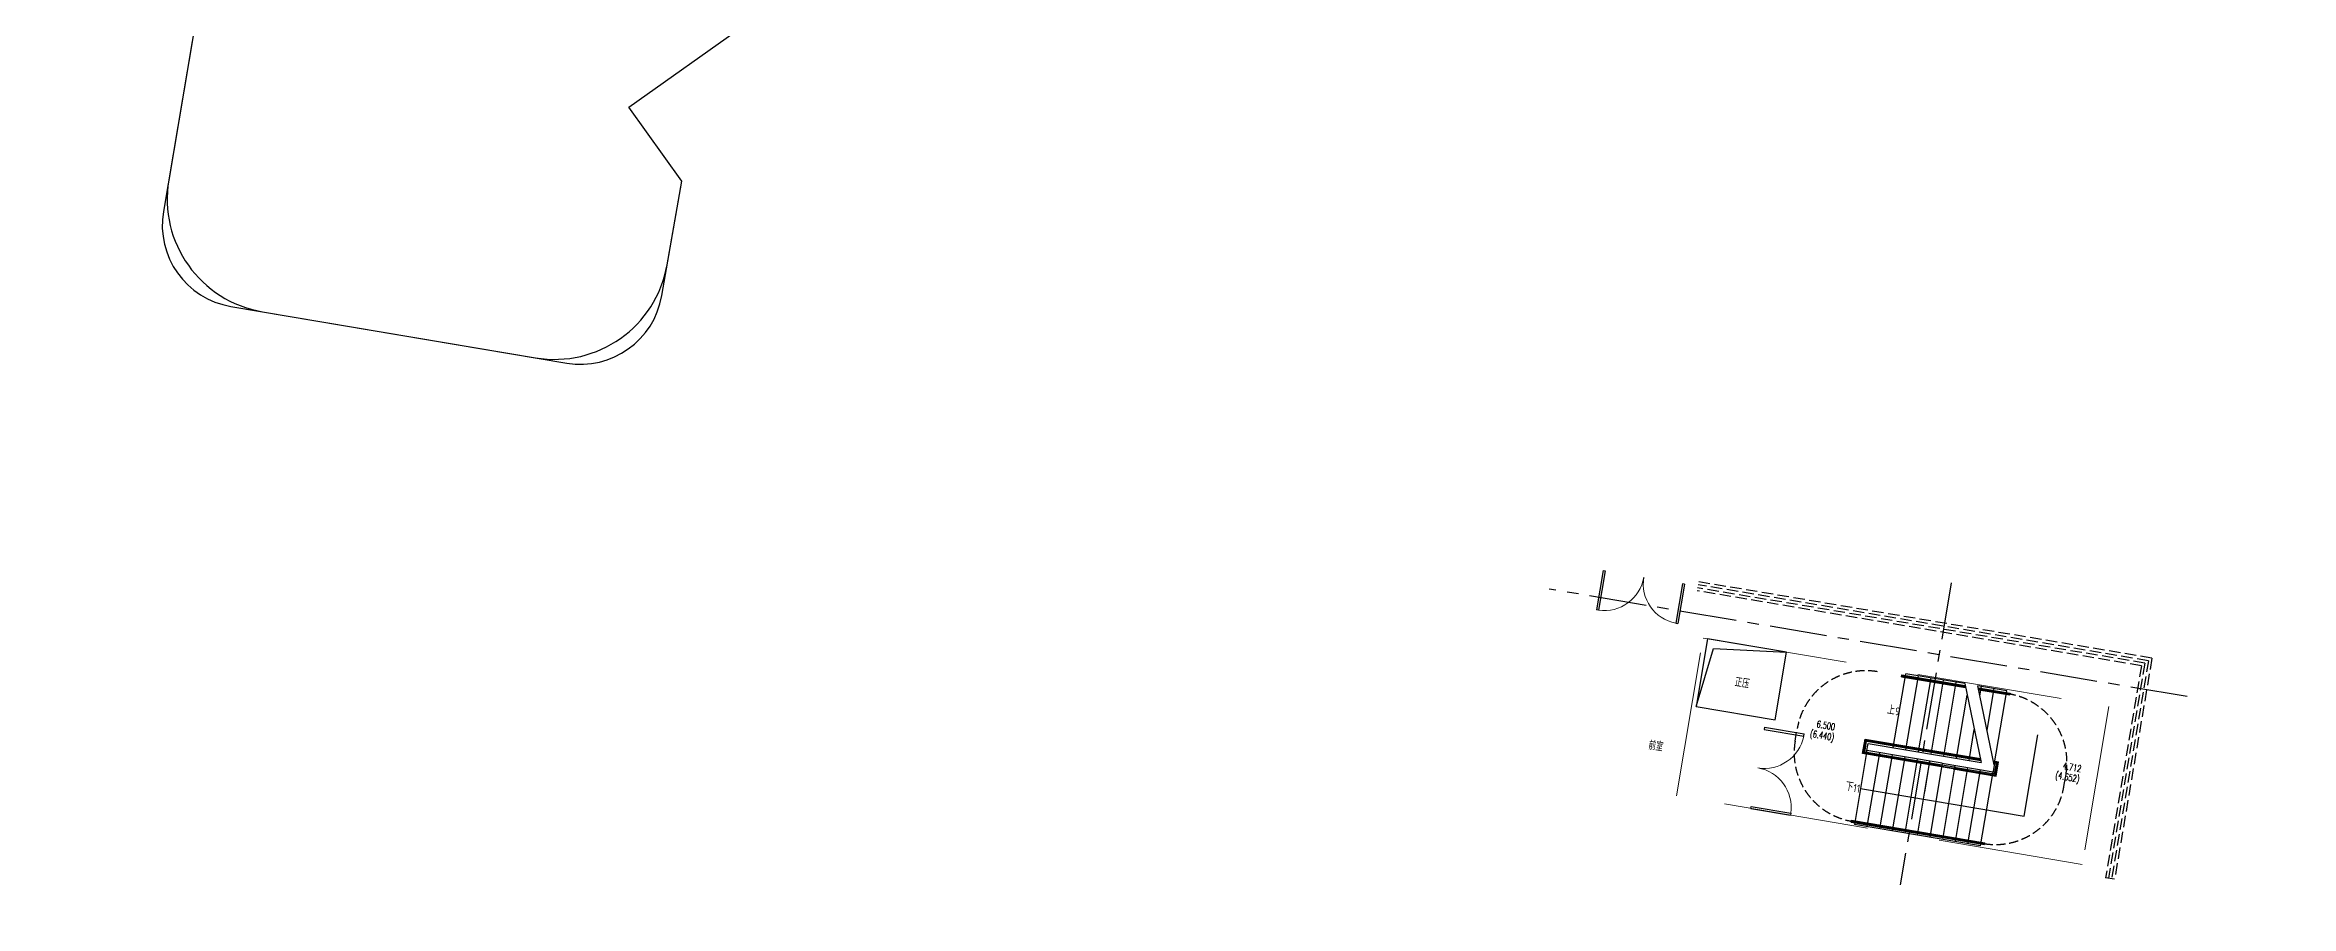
# Model space of a CAD drawing. Extents: x -936 to 12807311, y 101 to 1511157.
# Drawn here: x 12274448 to 12323562, y 1242342 to 1261183 of the extents above; entities that cross this region are included whole.
import ezdxf

# ---------------------------------------------------------------- set-up
doc = ezdxf.new("R2010")
doc.units = 0
doc.header["$LTSCALE"] = 1000
doc.header["$MEASUREMENT"] = 0
for name, pattern in [('PX-ST-F2$0$CENTERX2', [4, 2.5, -0.5, 0.5, -0.5]), ('PX-ST-F2$0$DASH', [0.35, 0.25, -0.1]), ('PX-ST-F2$0$HIDDEN2', [4.7625, 3.175, -1.5875])]:
    doc.linetypes.add(name, pattern=pattern)
for name, color, linetype, lineweight in [('PX-GLAZ-F2$0$PX-GLAZ-F2$0$PX-GLAZ-F2$0$板边线', 36, 'Continuous', 30), ('PX-GLAZ-F2$0$PX-GLAZ-F2$0$板边线', 36, 'Continuous', 30), ('PX-ST-F2$0$A-STRS-HDDN', 5, 'PX-ST-F2$0$HIDDEN2', 15)]:
    doc.layers.add(name, color=color, linetype=linetype, lineweight=lineweight)
for name, color, linetype in [('PX-GLAZ-F2$0$绿化', 3, 'Continuous'), ('PX-ST-F2$0$A-ANNO-TABL', 73, 'Continuous'), ('PX-ST-F2$0$A-DOTE', 14, 'PX-ST-F2$0$CENTERX2'), ('PX-ST-F2$0$A-GLAZ', 4, 'Continuous'), ('PX-ST-F2$0$A-SHFT', 161, 'Continuous'), ('PX-ST-F2$0$A-STRS', 4, 'Continuous'), ('PX-ST-F2$0$DIM_SYMB', 3, 'Continuous'), ('PX-ST-F2$0$PUB_TEXT', 7, 'Continuous'), ('PX-ST-F2$0$WINDOW', 4, 'Continuous'), ('PX-ST-F2$0$建-文字', 4, 'Continuous')]:
    doc.layers.add(name, color=color, linetype=linetype)
doc.styles.add('PX-ST-F2$0$_TCH_DIM', font='SIMPLEX', dxfattribs={"bigfont": 'GBCBIG'})
doc.styles.add('PX-ST-F2$0$Standard', font='gbenor.shx', dxfattribs={"bigfont": 'gbcbig.shx'})
doc.styles.add('PX-ST-F2$0$XD2008', font='xd-hzs.shx', dxfattribs={"width": 0.7, "bigfont": 'xd-hztxt.shx'})

# ---------------------------------------------------------------- blocks, each defined once
blk = doc.blocks.new('PX-ST-F2$0$01-ST-09 F2')
at = {"layer": 'PX-ST-F2$0$A-ANNO-TABL', "linetype": 'PX-ST-F2$0$DASH', "ltscale": 0.8}
for p, q in [((12363089, 1217949), (12363089, 1218229)), ((12369049, 1217949), (12369049, 1218229))]:
    blk.add_line(p, q, dxfattribs=at)
for centre, start, end in [((12364609, 1218229), 89.994, 179.994), ((12367529, 1218229), 0.006, 90.006), ((12364609, 1217949), 180.0011, 270.0011), ((12367529, 1217949), 269.9989, 359.9989)]:
    blk.add_arc(centre, 1520, start, end, dxfattribs=at)
at = {"layer": 'PX-ST-F2$0$A-STRS'}
for p, q in [((12365149, 1219729), (12365149, 1219769)), ((12365149, 1219769), (12366553, 1219769)), ((12365149, 1219729), (12366569, 1219729)), ((12365229, 1218169), (12365229, 1219809)), ((12366537, 1219809), (12365229, 1219809)), ((12365509, 1218169), (12365509, 1219809)), ((12365789, 1218169), (12365789, 1219809)), ((12366069, 1218169), (12366069, 1219809)), ((12366349, 1218169), (12366349, 1219809)), ((12366537, 1219809), (12367177, 1218169)), ((12366629, 1218169), (12366629, 1219573)), ((12367469, 1219809), (12366830, 1219809)), ((12367469, 1218169), (12366830, 1219809)), ((12366845, 1219769), (12367549, 1219769)), ((12366861, 1219729), (12367549, 1219729)), ((12366909, 1219605), (12366909, 1219809)), ((12367189, 1218887), (12367189, 1219809)), ((12367469, 1218169), (12367469, 1219809)), ((12367549, 1219769), (12367549, 1219729)), ((12366909, 1218169), (12366909, 1218855)), ((12364589, 1218249), (12367146, 1218249)), ((12364589, 1217929), (12364589, 1218249)), ((12364629, 1218209), (12367161, 1218209)), ((12364629, 1217969), (12364629, 1218209)), ((12364669, 1218169), (12367177, 1218169)), ((12367438, 1218249), (12367549, 1218249)), ((12367454, 1218209), (12367509, 1218209)), ((12367469, 1218204), (12367469, 1217974)), ((12367509, 1217969), (12367509, 1218209)), ((12367549, 1217929), (12367549, 1218249)), ((12366598, 1217929), (12364589, 1217929)), ((12366614, 1217969), (12364629, 1217969)), ((12364669, 1218009), (12364669, 1216369)), ((12366337, 1218009), (12364669, 1218009)), ((12364949, 1218009), (12364949, 1216369)), ((12365229, 1218009), (12365229, 1216369)), ((12365509, 1218009), (12365509, 1216369)), ((12365789, 1218009), (12365789, 1216369)), ((12366069, 1216369), (12366069, 1218009)), ((12366069, 1217323), (12366069, 1218009)), ((12366337, 1218009), (12367469, 1218009)), ((12366349, 1216369), (12366349, 1218009)), ((12366598, 1217929), (12367549, 1217929)), ((12366614, 1217969), (12367509, 1217969)), ((12366629, 1216369), (12366629, 1218009)), ((12366909, 1216369), (12366909, 1218009)), ((12367189, 1216369), (12367189, 1218009)), ((12367469, 1216369), (12367469, 1218009)), ((12364589, 1216449), (12367549, 1216449)), ((12364589, 1216409), (12364589, 1216449)), ((12364589, 1216409), (12367549, 1216409)), ((12367469, 1216369), (12364669, 1216369)), ((12367549, 1216409), (12367549, 1216449))]:
    blk.add_line(p, q, dxfattribs=at)
at = {"layer": 'PX-ST-F2$0$A-STRS', "linetype": 'PX-ST-F2$0$HIDDEN2'}
for p, q in [((12365149, 1219749), (12366561, 1219749)), ((12366853, 1219749), (12367549, 1219749)), ((12364609, 1218229), (12367153, 1218229)), ((12364609, 1217949), (12364609, 1218229)), ((12367446, 1218229), (12367529, 1218229)), ((12367529, 1217949), (12367529, 1218229)), ((12366313, 1217949), (12364609, 1217949)), ((12366301, 1217949), (12367529, 1217949)), ((12364589, 1216429), (12367549, 1216429))]:
    blk.add_line(p, q, dxfattribs=at)
at = {"layer": 'PX-ST-F2$0$A-STRS', "color": 4}
blk.add_line((12364669, 1217974), (12364669, 1218169), dxfattribs=at)
at = {"layer": 'PX-ST-F2$0$A-STRS-HDDN', "elevation": 0}
blk.add_lwpolyline([(12369729, 1216339), (12360729, 1216339), (12360729, 1219839), (12369729, 1219839)], close=True, dxfattribs=at)
at = {"layer": 'PX-ST-F2$0$DIM_SYMB'}
blk.add_lwpolyline([(12364669, 1217169), (12368299, 1217169), (12368299, 1218973)], dxfattribs=at)
at = {"layer": 'PX-ST-F2$0$DIM_SYMB', "elevation": 0}
for points in [[(12365229, 1218973, 0, 0, 0), (12366711, 1218973, 40, 0, 0), (12366861, 1218973, 0, 0, 0)], [(12368299, 1218973, 0, 0, 0), (12367370, 1218973, 40, 0, 0), (12367220, 1218973, 0, 0, 0)]]:
    blk.add_lwpolyline(points, format="xyseb", dxfattribs=at)
at = {"insert": (12364959, 1218878), "char_height": 175, "attachment_point": 7, "rotation": 359.9929, "style": 'PX-ST-F2$0$Standard'}
blk.add_mtext_dynamic_manual_height_columns('上9', width=740.81, gutter_width=1750, heights=[0], dxfattribs=at)
at = {"insert": (12364338, 1217246), "char_height": 175, "attachment_point": 1, "style": 'PX-ST-F2$0$Standard'}
blk.add_mtext_dynamic_manual_height_columns('下11', width=840.89, gutter_width=1750, heights=[0], dxfattribs=at)
blk = doc.blocks.new('PX-ST-F2$0$$DorLib2D$00000002')
for p, q in [((-0.5, 0), (-0.5, 0.4875)), ((-0.475, 0.4875), (-0.5, 0.4875)), ((-0.475, 0), (-0.475, 0.4875)), ((0.475, 0), (0.475, 0.4875)), ((0.475, 0.4875), (0.5, 0.4875)), ((0.5, 0), (0.5, 0.4875)), ((-0.5, 0), (-0.475, 0)), ((0.5, 0), (0.475, 0))]:
    blk.add_line(p, q)
at = {"lineweight": 13}
for centre, start, end in [((-0.4875, 0), 0, 88.53072), ((0.4875, 0), 91.46928, 180)]:
    blk.add_arc(centre, 0.4875, start, end, dxfattribs=at)
blk = doc.blocks.new('PX-ST-F2')
at = {"layer": 'PX-ST-F2$0$A-DOTE', "ltscale": 0.5}
for points in [[(12321290, 1246926), (12307337, 1249279)], [(12316132, 1249418), (12315018, 1242811)]]:
    blk.add_lwpolyline(points, dxfattribs=at)
at = {"layer": 'PX-ST-F2$0$A-GLAZ', "linetype": 'PX-ST-F2$0$DASH'}
for p, q in [((12320288, 1247602), (12310575, 1249240)), ((12320365, 1247656), (12310586, 1249306)), ((12320442, 1247711), (12310597, 1249372)), ((12320519, 1247766), (12310608, 1249438)), ((12320288, 1247602), (12319506, 1242963)), ((12320365, 1247656), (12319571, 1242952)), ((12320442, 1247711), (12319637, 1242941)), ((12320519, 1247766), (12319703, 1242930)), ((12319703, 1242930), (12319506, 1242963))]:
    blk.add_line(p, q, dxfattribs=at)
at = {"layer": 'PX-ST-F2$0$A-SHFT'}
blk.add_lwpolyline([(12312529, 1247896), (12310803, 1248187), (12310554, 1246709), (12312280, 1246418)], close=True, dxfattribs=at)
blk.add_lwpolyline([(12310556, 1246709), (12310934, 1247976), (12312529, 1247897)], dxfattribs=at)
at = {"rotation": 350.423615755057}
blk.add_blockref('PX-ST-F2$0$01-ST-09 F2', (-80709, 2101724, 0), dxfattribs=at)
at = {"layer": 'PX-ST-F2$0$WINDOW', "xscale": 1800, "yscale": 1800, "zscale": 200}
for p, rotation in [((12309409, 1249538), 170.4236160353016), ((12311899, 1245366), 260.4236165655158)]:
    blk.add_blockref('PX-ST-F2$0$$DorLib2D$00000002', p, dxfattribs=dict(at, rotation=rotation))
at = {"layer": 'PX-ST-F2$0$PUB_TEXT', "style": 'PX-ST-F2$0$_TCH_DIM', "width": 0.705882}
for s, p in [('(6.440)', (12313035, 1246050)), ('6.500', (12313178, 1246256)), ('(4.652)', (12318400, 1245139)), ('4.712', (12318562, 1245341))]:
    blk.add_text(s, height=148.8, rotation=350, dxfattribs=at).set_placement(p)
at = {"layer": 'PX-ST-F2$0$建-文字', "style": 'PX-ST-F2$0$XD2008', "width": 0.7}
for s, p in [('正压', (12311388, 1247156, 0)), ('前室', (12309500, 1245778, 0))]:
    blk.add_text(s, height=175, rotation=350.4236, dxfattribs=at).set_placement(p)
blk = doc.blocks.new('PX-GLAZ-F2')
at = {"layer": 'PX-GLAZ-F2$0$绿化', "ltscale": 100}
h = blk.add_hatch(dxfattribs=at)
h.set_pattern_fill('CROSS', color=256, scale=200)
h.set_pattern_definition([(0, (0, 0), (317.5, 317.5), [158.75, -476.25]), (90, (79.38, -79.38), (-317.5, 317.5), [158.75, -476.25])])
edge = h.paths.add_edge_path()
edge.add_spline(control_points=[(12248706, 1227659.1), (12249131.2, 1228506.9), (12249645.7, 1229303.6), (12250243.3, 1230039.9)], knot_values=[0, 0, 0, 0, 0.216924, 0.216924, 0.216924, 0.216924], weights=[1, 0.9960825, 0.9960825, 1], degree=3, periodic=0)
edge.add_spline(control_points=[(12250243.3, 1230039.9), (12252309.9, 1232880.9), (12254376.5, 1235721.8), (12256443.1, 1238562.8)], knot_values=[0.216924, 0.216924, 0.216924, 0.216924, 1.216924, 1.216924, 1.216924, 1.216924], weights=[1, 1, 1, 1], degree=3, periodic=0)
edge.add_spline(control_points=[(12256443.1, 1238562.8), (12256855.1, 1239129.1), (12257479, 1239447.2), (12258179.2, 1239448.1)], knot_values=[1.216924, 1.216924, 1.216924, 1.216924, 2.1576116, 2.1576116, 2.1576116, 2.1576116], weights=[1, 0.9276084, 0.9276084, 1], degree=3, periodic=0)
edge.add_spline(control_points=[(12258179.2, 1239448.1), (12258879.5, 1239448.9), (12259504.2, 1239132.3), (12259917.5, 1238567)], knot_values=[2.1576116, 2.1576116, 2.1576116, 2.1576116, 3.0982992, 3.0982992, 3.0982992, 3.0982992], weights=[1, 0.9276084, 0.9276084, 1], degree=3, periodic=0)
edge.add_spline(control_points=[(12259917.5, 1238567), (12260548, 1237710.5), (12261178.5, 1236854), (12261808.9, 1235997.5)], knot_values=[3.0982992, 3.0982992, 3.0982992, 3.0982992, 4.0982992, 4.0982992, 4.0982992, 4.0982992], weights=[1, 1, 1, 1], degree=3, periodic=0)
edge.add_spline(control_points=[(12261808.9, 1235997.5), (12263521.2, 1233671.3), (12265804.9, 1231902.8), (12268485.4, 1230826.9)], knot_values=[4.0982992, 4.0982992, 4.0982992, 4.0982992, 4.6528594, 4.6528594, 4.6528594, 4.6528594], weights=[1, 0.9745357, 0.9745357, 1], degree=3, periodic=0)
edge.add_spline(control_points=[(12268485.4, 1230826.9), (12268662.4, 1231007.2), (12268731.6, 1231250.2), (12268676.3, 1231496.7)], knot_values=[4.6528594, 4.6528594, 4.6528594, 4.6528594, 5.6498533, 5.6498533, 5.6498533, 5.6498533], weights=[1, 0.9188681, 0.9188681, 1], degree=3, periodic=0)
edge.add_spline(control_points=[(12268676.3, 1231496.7), (12268617.1, 1231738.6), (12268468.8, 1231938.7), (12268254.4, 1232065.5)], knot_values=[5.6498533, 5.6498533, 5.6498533, 5.6498533, 6.4465126, 6.4465126, 6.4465126, 6.4465126], weights=[1, 0.9478068, 0.9478068, 1], degree=3, periodic=0)
edge.add_spline(control_points=[(12268254.4, 1232065.5), (12267103.1, 1232776.1), (12266083.6, 1233665.5), (12265223.4, 1234709.7)], knot_values=[6.4465126, 6.4465126, 6.4465126, 6.4465126, 6.7752636, 6.7752636, 6.7752636, 6.7752636], weights=[1, 0.9910138, 0.9910138, 1], degree=3, periodic=0)
edge.add_spline(control_points=[(12265223.4, 1234709.7), (12264096, 1236051.5), (12262129.6, 1238391.9), (12260372, 1242231), (12256480.6, 1243543.3), (12252849.4, 1241495), (12250340.6, 1238037), (12248070.6, 1234565), (12247519.7, 1230670.2), (12248353, 1228555.3), (12248706, 1227659.1)], knot_values=[6.7752636, 6.7752636, 6.7752636, 6.7752636, 5292.8749688, 9226.3852839, 12034.2999802, 16515.783225, 20509.8368597, 24941.2220346, 28831.152857, 31691.1016259, 31691.1016259, 31691.1016259, 31691.1016259], weights=[1, 1, 1, 1, 1, 1, 1, 1, 1, 1, 1], degree=3, periodic=0)
edge = h.paths.add_edge_path()
edge.add_line((12350572.1, 1250171.9), (12345847.5, 1250548.3))
edge.add_line((12345847.5, 1250548.3), (12342141.8, 1229321))
edge.add_arc((12336175.4, 1230692.1), 6121.9, 302.60421, 347.05847, ccw=False)
edge.add_arc((12345389.7, 1216855.3), 10503.8, 124.27677, 148.99986)
edge.add_arc((12344287.8, 1217517.4), 9218.3, 148.99986, 195.78563)
edge.add_arc((12226671.4, 1184267.2), 113007.7, 14.3349, 15.785626, ccw=False)
edge.add_arc((12324166, 1209181.5), 12380.1, -17.80782, 14.3349, ccw=False)
edge.add_line((12335952.9, 1205395.4), (12334257.7, 1200117.8))
edge.add_arc((12334246.6, 1197712), 2405.9, 11.27506, 89.73573, ccw=False)
edge.add_arc((12335021.7, 1197866.5), 1615.6, -9.56278, 11.27506, ccw=False)
edge.add_arc((12318788.1, 1200601.3), 18077.9, 349.66451, 350.43722, ccw=False)
edge.add_line((12336572.7, 1197357.9), (12337158.7, 1197228.4))
edge.add_line((12337158.7, 1197228.4), (12338932.8, 1205257.3))
edge.add_arc((12331756, 1206843.1), 7350, 347.53975, 385.14259)
edge.add_line((12338409.6, 1209966), (12337135.1, 1212681.5))
edge.add_arc((12343155, 1215506.9), 6650, 136.3842, 205.14259, ccw=False)
edge.add_line((12338340.5, 1220094.1), (12341350.4, 1223253.1))
edge.add_arc((12336029.1, 1228323.2), 7350, 316.3842, 350.09754)
edge.add_line((12343269.6, 1227059.2), (12347090.2, 1248944.5))
edge.add_line((12347090.2, 1248944.5), (12351754.6, 1248573))
edge.add_arc((12350316, 1248745.8), 1448.9, 353.14964, 439.81841)
edge = h.paths.add_edge_path()
edge.add_line((12329890.5, 1220636.8), (12332760, 1212631.4))
edge.add_line((12332760, 1212631.4), (12329676.6, 1211775.2))
edge.add_line((12329676.6, 1211775.2), (12331314.6, 1212230))
edge.add_line((12331314.6, 1212230), (12332557.8, 1207752.6))
edge.add_line((12332557.8, 1207752.6), (12330392.5, 1207151.4))
edge.add_arc((12335853.3, 1214426.6), 9096.6, 186.95866, 233.10806, ccw=False)
edge.add_arc((12340898.8, 1215042.4), 14179.5, 162.97302, 186.95866, ccw=False)
edge.add_arc((12329376.2, 1218571.1), 2128.8, 76.01983, 162.97302, ccw=False)
edge = h.paths.add_edge_path()
edge.add_spline(control_points=[(12297159.8, 1230058.2), (12297328.4, 1230848.4), (12297611.5, 1232175), (12298661.8, 1234113.7), (12300752.4, 1233643.1), (12302179.5, 1231710.5), (12305502.7, 1231446.7), (12308858, 1230950.4), (12312135.6, 1229259.9), (12315220.2, 1226420), (12318080.9, 1222865.1), (12322418.9, 1219690.6), (12322542.4, 1214282.7), (12320895.5, 1209063.7), (12315723.8, 1207150.9), (12311909, 1207413.1), (12309758.9, 1207758.4), (12309129.1, 1207859.5), (12310995.9, 1207584.2), (12312844.4, 1207963.6), (12314451.8, 1208952), (12317354.8, 1210737), (12318732.3, 1213854), (12318097.8, 1217202.3), (12317569.7, 1221919.1), (12314841.7, 1225803.1), (12310583.9, 1227900.3), (12307035.2, 1229914.1), (12303029.1, 1230689.2), (12298985.3, 1230144.5), (12298893.7, 1229984.7), (12298802.1, 1229824.9), (12298710.5, 1229665.1), (12298697.1, 1229625.6), (12298683.7, 1229586), (12298670.3, 1229546.5), (12298166.8, 1229717.1), (12297663.3, 1229887.7), (12297159.8, 1230058.2)], knot_values=[0, 0, 0, 0, 2509.7004078, 4213.3598332, 5630.1776835, 7984.5189108, 11137.8176945, 14924.0914678, 18297.5573608, 21965.6588708, 27403.8026942, 32175.7889264, 37032.3805134, 42474.2608416, 47438.6991661, 52055.119781, 53967.6326245, 53967.6326245, 53967.6326245, 53968.3303403, 53968.3303403, 53968.3303403, 53969.5371147, 53969.5371147, 53969.5371147, 53970.5387264, 53970.5387264, 53970.5387264, 53971.188756, 53971.188756, 53971.188756, 53972.188756, 53972.188756, 53972.188756, 53973.188756, 53973.188756, 53973.188756, 53974.188756, 53974.188756, 53974.188756, 53974.188756], weights=[1, 1, 1, 1, 1, 1, 1, 1, 1, 1, 1, 1, 1, 1, 1, 1, 1, 1, 0.9598425, 0.9598425, 1, 0.8822789, 0.8822789, 1, 0.9181306, 0.9181306, 1, 0.9650973, 0.9650973, 1, 1, 1, 1, 1, 1, 1, 1, 1, 1], degree=3, periodic=0)
edge = h.paths.add_edge_path()
edge.add_arc((12264417, 1231062), 31784.2, 288.69408, 306.13039)
edge.add_arc((12282712.2, 1205688.8), 536.1, 326.20587, 388.29705)
edge.add_arc((12282257.3, 1205342), 1104.7, 32.95484, 44.08798)
edge.add_arc((12296904.8, 1178998.3), 30446.8, 117.06634, 124.81688)
edge.add_arc((12270335.2, 1229379), 26995.3, 242.81788, 289.89359, ccw=False)
edge.add_arc((12269712.4, 1219643.1), 18465.3, 214.97876, 230.64533, ccw=False)
edge.add_arc((12280518, 1228316.3), 32304.1, 208.46123, 216.59643, ccw=False)
edge.add_line((12252118.2, 1212921.4), (12251073.7, 1212284.2))
edge.add_arc((12251548.3, 1211765), 703.4, 132.4299, 196.5559)
edge.add_arc((12269478.4, 1221332.5), 21012.7, 207.7011, 284.11957)
edge = h.paths.add_edge_path()
edge.add_arc((12233920.3, 1265851.6), 16144.8, -7.15606, 23.05907, ccw=False)
edge.add_arc((12272144.2, 1259604.6), 22605.3, 169.19974, 186.44518)
edge.add_line((12249681.8, 1257067.1), (12250208.3, 1252638.7))
edge.add_line((12250208.3, 1252638.7), (12250862.7, 1252716.6))
edge.add_arc((12273478.7, 1255109.2), 22742.2, 165.02933, 186.03914, ccw=False)
edge.add_arc((12521635.5, 1188752), 279617.8, 164.395979, 165.029333, ccw=False)
edge.add_arc((12246304.4, 1265646.6), 6249.3, 344.39598, 373.49578)
edge.add_arc((12241392.1, 1264467.7), 11301.1, 13.49578, 45.22187)
edge.add_line((12249352.2, 1272489.7), (12248777.5, 1272176.5))
edge.add_spline(control_points=[(12272311.3, 1185673.5), (12273059.3, 1190105.5), (12273807.4, 1194537.4), (12273916.6, 1195057.1), (12273551.9, 1195443.1), (12273187.2, 1195829.1), (12272662.2, 1195749.5), (12269776.4, 1195164.7), (12266890.5, 1194579.8), (12265653.8, 1194222), (12265338.4, 1192973.8), (12264835.5, 1189992.8), (12264332.5, 1187011.7), (12264187.7, 1185999.1), (12265170.5, 1185715.3), (12268131.7, 1185215.7), (12271092.9, 1184716.1), (12272121.2, 1184661.4), (12272311.3, 1185673.5)], knot_values=[0, 0, 0, 1, 1, 1.9642314, 1.9642314, 2.9284628, 2.9284628, 3.9284628, 3.9284628, 4.9701511, 4.9701511, 5.9701511, 5.9701511, 7.4018385, 7.4018385, 8.4018385, 8.4018385, 9.840172, 9.840172, 9.840172], weights=[1, 1, 1, 0.886016, 1, 0.886016, 1, 1, 1, 0.8673994, 1, 1, 1, 0.7545398, 1, 1, 1, 0.7523549, 1], degree=2, periodic=0)
at = {"layer": 'PX-GLAZ-F2$0$PX-GLAZ-F2$0$PX-GLAZ-F2$0$板边线'}
blk.add_lwpolyline([(12281567.1, 1271727.6), (12279749.5, 1270434.7, 0.1989124), (12279017.9, 1269267.4), (12277039, 1257535.9, 0.4141848), (12278514.5, 1255461.7), (12285860.5, 1254222.4, 0.4141818), (12287934.8, 1255697.6), (12288371.3, 1258198.8), (12287217.9, 1259820.3), (12289744.1, 1261617.1), (12289088.8, 1262538.4), (12289782.9, 1266649.7, 0.1989405), (12289474.8, 1267992.7), (12285834.2, 1273111, 0.4214131), (12284096.5, 1273526.7)], format="xyb", close=True, dxfattribs=at)
at = {"layer": 'PX-GLAZ-F2$0$PX-GLAZ-F2$0$板边线'}
blk.add_lwpolyline([(12281567.1, 1271727.6), (12279749.5, 1270434.7, 0.1989124), (12279017.9, 1269267.4), (12277155.5, 1258226.2, 0.4142032), (12279204.7, 1255345.3), (12285174.1, 1254338.2, 0.4125659), (12288052.8, 1256373.5), (12288371.3, 1258198.8), (12287217.9, 1259820.3), (12289744.1, 1261617.1), (12289088.8, 1262538.4), (12289782.9, 1266649.7, 0.1989405), (12289474.8, 1267992.7), (12285834.2, 1273111, 0.4214131), (12284096.5, 1273526.7)], format="xyb", close=True, dxfattribs=at)

msp = doc.modelspace()

# ---------------------------------------------------------------- block references
for name in ['PX-GLAZ-F2', 'PX-ST-F2']:
    msp.add_blockref(name, (0, 0))

doc.saveas('drawing.dxf')
